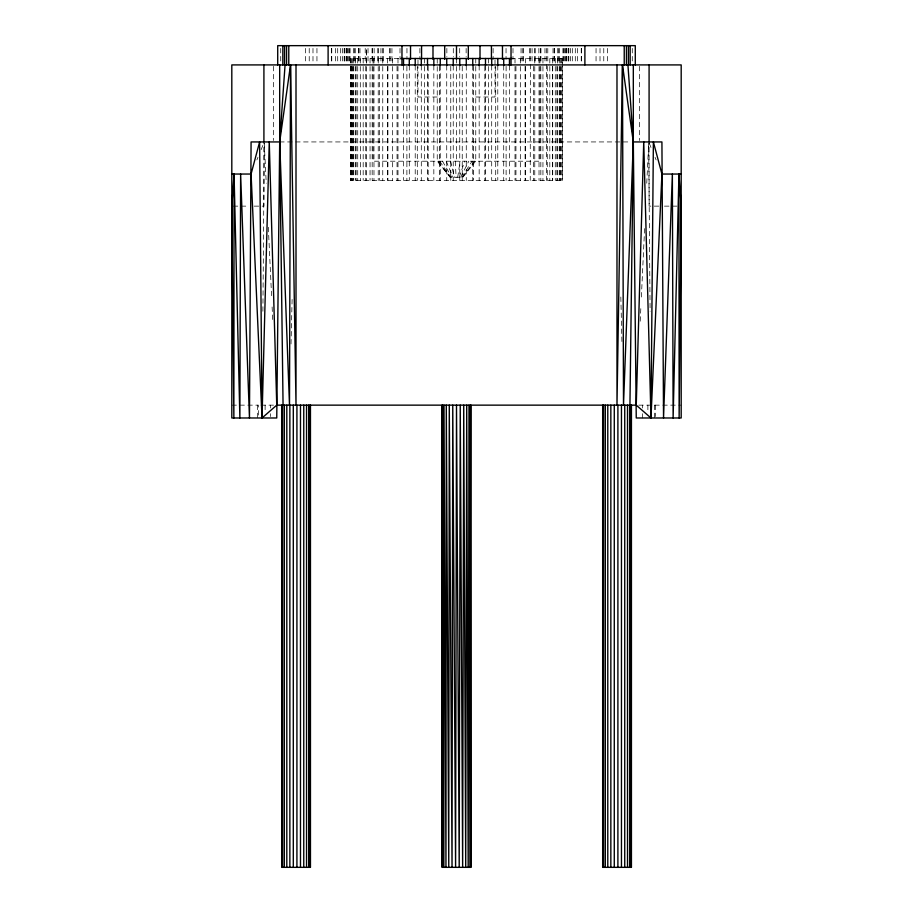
<?xml version="1.0" encoding="UTF-8"?>
<svg xmlns="http://www.w3.org/2000/svg" width="913" height="913" viewBox="0 0 913 913"><rect width="100%" height="100%" fill="white"/><g stroke="black" fill="none" stroke-linecap="round" stroke-linejoin="round"><path stroke-width="0.68" stroke-dasharray="4.57 3.42" d="M262.898 311.265L264.279 143.364L266.242 183.205M291.019 343.973L292.171 297.022M640.218 321.205L640.892 306.973M641.371 297.022L644.669 227.303M646.758 183.205L648.652 143.364L650.102 311.265M457.698 177.248L460.106 161.202M459.239 177.248L464.706 161.202M256.884 159.912L257.945 157.344M261.118 149.641L263.754 143.227M460.597 177.248L468.78 161.202M461.693 177.248L472.078 161.202M462.469 177.248L474.406 161.202M475.605 161.202L462.868 177.248L450.086 177.248L437.236 161.202L437.236 58.489M398.73 58.489L350.581 58.489L350.581 180.454L562.419 180.454L562.419 58.489L512.239 58.489M437.236 97.006L417.983 97.006L417.983 66.74M475.764 97.006L495.017 97.006L495.017 66.74M279.606 141.937L631.077 141.937M233.214 206.133L248.564 206.133M254.145 206.133L263.914 206.133L263.914 143.341M658.855 206.133L649.086 206.133L649.086 143.341M664.436 206.133L679.786 206.133M231.811 405.144L258.379 405.144L258.379 417.983M260.981 405.144L276.753 405.144M638.746 405.144L681.189 405.144M437.852 161.202L450.28 177.248M439.621 161.202L450.874 177.248M442.463 161.202L451.821 177.248M446.183 161.202L453.065 177.248M649.246 143.227L651.882 149.641M655.055 157.344L656.116 159.912M450.554 161.202L454.514 177.248M455.29 161.202L456.101 177.248M268.331 227.303L271.629 297.022M272.108 306.973L272.782 321.205M620.829 297.022L621.981 343.973M655.511 405.144L655.511 416.556M654.621 405.144L654.621 417.983M647.888 405.144L647.888 412.277M642.501 405.144L642.501 407.997M642.501 413.703L642.501 417.983M639.625 66.329L639.625 140.511M632.275 48.4L632.275 62.152M607.373 48.4L607.373 62.152M603.778 48.4L603.778 62.152M600.012 48.4L600.012 62.152M596.052 48.4L596.052 62.152M581.444 48.4L581.444 62.152M581.239 48.4L581.239 62.152M577.575 48.4L577.575 62.152M575.293 48.4L575.293 62.152M572.314 48.4L572.314 62.152M570.363 48.4L570.363 62.152M568.833 48.4L568.833 62.152M568.331 48.4L568.331 62.152M568.091 48.4L568.091 62.152M566.585 48.4L566.585 62.152M566.117 48.4L566.117 62.152M565.74 48.4L565.74 62.152M564.496 48.4L564.496 62.152M563.618 48.4L563.618 62.152M562.922 48.4L562.922 62.152M562.225 58.489L562.225 180.454M561.621 58.489L561.803 180.454M560.616 58.489L560.616 180.454M559.943 66.329L559.943 180.454M559.464 48.4L559.464 62.152M559.224 58.489L559.224 180.454M558.539 48.4L558.539 62.152M557.74 48.4L557.74 62.152M557.432 58.489L557.432 180.454M556.873 66.329L556.873 180.454M555.275 58.489L555.275 180.454M554.419 48.4L554.419 62.152M554.168 48.4L554.168 62.152M553.027 48.4L553.027 62.152M552.73 58.489L552.73 180.454M552.627 66.329L552.627 180.454M549.82 58.489L549.82 180.454M547.789 48.4L547.789 62.152M547.264 66.329L547.264 180.454M546.567 48.4L546.556 180.454M544.981 48.4L544.981 62.152M542.95 58.489L542.95 180.454M540.953 48.4L540.953 62.152M540.827 66.329L540.827 180.454M540.393 48.4L540.393 62.152M539.948 58.489L539.948 161.202L373.052 161.202L373.052 58.489M539.024 58.489L539.024 180.454M538.864 48.4L538.864 62.152M535.235 48.4L535.235 62.152M534.778 58.489L534.778 180.454M534.539 48.4L534.539 62.152M533.397 66.329L533.397 180.454M532.062 48.4L532.062 62.152M530.373 48.4L530.236 180.454M529.403 48.4L529.403 62.152M525.42 58.489L525.42 180.454M525.078 66.329L525.078 180.454M523.206 48.4L523.206 62.152M522.898 48.4L522.898 62.152M521.061 48.4L521.061 62.152M520.33 58.489L520.33 180.454M515.948 66.329L515.948 180.454M515.012 58.489L515.012 180.454M512.992 48.4L512.992 59.402M509.465 65.576L509.465 180.454M506.11 66.329L506.11 180.454M506.042 48.4L506.042 59.402M503.714 65.576L503.714 180.454M497.79 65.576L497.79 180.454M495.702 66.329L495.702 180.454M495.017 59.87L495.017 65.371M493.111 48.4L493.111 59.402M491.708 65.576L491.708 180.454M488.592 58.489L488.592 161.202M485.488 65.576L485.488 180.454M484.837 66.329L484.837 180.454M479.165 65.576L479.165 180.454M475.764 58.489L475.764 161.202M473.642 66.329L473.642 180.454M472.751 65.576L472.751 180.454M466.269 65.576L466.269 180.454M466.132 48.4L466.132 56.652M462.229 66.329L462.229 180.454M459.707 48.4L459.707 56.652M459.764 65.576L459.764 180.454M456.5 58.489L456.5 161.202M453.293 48.4L453.293 56.652M453.236 65.576L453.236 180.454M450.771 66.329L450.771 180.454M446.868 48.4L446.868 56.652M446.731 65.576L446.731 180.454M440.249 65.576L440.249 180.454M439.358 66.329L439.358 180.454M433.835 65.576L433.835 180.454M428.163 66.329L428.163 180.454M427.512 65.576L427.512 180.454M424.408 58.489L424.408 161.202M421.292 65.576L421.292 180.454M419.889 48.4L419.889 59.402M417.983 59.87L417.983 65.371M417.298 66.329L417.298 180.454M415.21 65.576L415.21 180.454M409.286 65.576L409.286 180.454M406.958 48.4L406.958 59.402M406.89 66.329L406.89 180.454M403.535 65.576L403.535 180.454M400.008 48.4L400.008 59.402M397.988 58.489L397.988 180.454M397.052 66.329L397.052 180.454M392.67 58.489L392.67 180.454M391.939 48.4L391.939 62.152M390.102 48.4L390.102 62.152M389.794 48.4L389.794 62.152M387.922 66.329L387.922 180.454M387.58 58.489L387.58 180.454M383.597 48.4L383.597 62.152M382.764 58.489L382.764 180.454M382.627 48.4L382.627 62.152M380.938 48.4L380.938 62.152M379.603 66.329L379.603 180.454M378.461 48.4L378.461 62.152M378.222 58.489L378.222 180.454M377.765 48.4L377.765 62.152M374.136 48.4L374.136 62.152M373.976 58.489L373.976 180.454M372.607 48.4L372.607 62.152M372.173 66.329L372.173 180.454M372.048 48.4L372.048 62.152M370.05 58.489L370.05 180.454M368.019 48.4L368.019 62.152M366.558 62.152L366.558 48.4L366.444 180.454M365.736 66.329L365.736 180.454M365.211 48.4L365.211 62.152M363.18 58.489L363.18 180.454M360.27 58.489L360.373 180.454M359.973 48.4L359.973 62.152M358.832 48.4L358.832 62.152M358.581 48.4L358.581 62.152M357.725 58.489L357.725 180.454M356.127 66.329L356.127 180.454M355.568 58.489L355.568 180.454M355.26 48.4L355.26 62.152M354.461 48.4L354.461 62.152M353.776 58.489L353.776 180.454M353.536 48.4L353.536 62.152M353.057 66.329L353.057 180.454M352.384 58.489L352.384 180.454M351.379 58.489L351.379 180.454M351.197 66.329L351.197 180.454M350.775 58.489L350.775 180.454M350.078 48.4L350.078 62.152M349.382 48.4L349.382 62.152M348.504 48.4L348.504 62.152M347.26 48.4L347.26 62.152M346.883 48.4L346.883 62.152M346.415 48.4L346.415 62.152M344.909 48.4L344.909 62.152M344.669 48.4L344.669 62.152M344.167 48.4L344.167 62.152M342.637 48.4L342.637 62.152M340.686 48.4L340.686 62.152M337.707 48.4L337.707 62.152M335.425 48.4L335.425 62.152M331.761 48.4L331.761 62.152M331.556 48.4L331.556 62.152M316.948 48.4L316.948 62.152M312.988 48.4L312.988 62.152M309.222 48.4L309.222 62.152M305.627 48.4L305.627 62.152M280.725 48.4L280.725 62.152M273.375 66.329L273.375 140.511M270.499 405.144L270.499 407.997M270.499 413.703L270.499 416.556M265.112 405.144L265.112 412.277M257.489 405.144L257.489 417.983"/><path stroke-width="1.37" d="M234.059 174.041L233.865 417.983L231.811 206.133L234.059 174.041L239.879 417.983L240.633 174.041L249.466 417.983L251.075 141.937L279.686 141.937L290.517 64.914L296.006 405.144L296.006 64.914M470.834 867.35L470.446 405.144L469.933 867.35L469.008 405.144L468.186 867.35L466.714 405.144L465.71 867.35L463.724 405.144L462.651 867.35L460.243 405.144L459.205 867.35L456.5 405.144L455.598 867.35L452.757 405.144L452.038 867.35L449.276 405.144L448.762 867.35L446.286 405.144L445.966 867.35L443.992 405.144L443.844 867.35L442.554 405.144L442.508 867.35L442.052 405.144L442.052 867.35L470.834 867.35L470.948 405.144M290.517 64.914L289.501 405.144L279.686 141.937L279.686 64.914M633.314 64.914L633.314 141.937L636.247 417.983L681.189 417.983L681.189 64.914L231.811 64.914L231.811 417.983L276.753 417.983L279.686 141.937L285.061 64.914M629.936 405.144L633.314 141.937L627.939 64.914M622.483 64.914L623.499 405.144L633.314 141.937L622.483 64.914L616.983 405.144L616.983 64.914M678.941 174.041L679.135 417.983L681.189 206.133L678.941 174.041L673.121 417.983L672.367 174.041L663.534 417.983L661.925 141.937L633.314 141.937M636.247 405.144L643.745 141.937L650.969 417.983L636.247 405.144L276.753 405.144L262.031 417.983L251.075 174.041L259.623 141.937L262.031 417.983L269.255 141.937L276.753 405.144M661.925 174.041L650.969 417.983L653.377 141.937L661.925 174.041L681.189 174.041M400.761 58.489L512.239 58.489M231.811 174.041L251.075 174.041M279.686 141.937L283.064 405.144M649.086 64.914L649.086 141.937M635.288 64.914L635.288 45.65L277.712 45.65L277.712 64.914M631.431 405.144L631.431 867.35L602.66 867.35L602.66 405.144M630.974 405.144L630.974 867.35M630.175 45.65L630.175 64.914M629.65 405.144L629.65 867.35M628.418 45.65L628.418 64.914M627.516 405.144L627.516 867.35M626.432 45.65L626.432 64.914M624.732 405.144L624.732 867.35M624.23 45.65L624.23 64.914M621.456 405.144L621.456 867.35M617.896 405.144L617.896 867.35M614.278 405.144L614.278 867.35M610.843 405.144L610.843 867.35M607.784 405.144L607.784 867.35M605.308 405.144L605.308 867.35M603.561 405.144L603.561 867.35M584.891 45.65L584.891 64.914M511.029 45.65L511.029 64.914M509.465 58.489L509.465 65.576M503.714 58.489L503.714 65.576M502.47 45.65L502.47 59.402M497.79 58.489L497.79 65.576M491.708 58.489L491.708 65.576M491.434 45.65L491.434 59.402M485.488 58.489L485.488 65.576M480.01 45.65L480.01 59.402M479.165 58.489L479.165 65.576M472.751 58.489L472.751 65.576M468.323 45.65L468.323 59.402M466.269 58.489L466.269 65.576M459.764 58.489L459.764 65.576M456.5 45.65L456.5 59.402M453.236 58.489L453.236 65.576M446.731 58.489L446.731 65.576M444.677 45.65L444.677 59.402M440.249 58.489L440.249 65.576M433.835 58.489L433.835 65.576M432.99 45.65L432.99 59.402M427.512 58.489L427.512 65.576M421.566 45.65L421.566 59.402M421.292 58.489L421.292 65.576M415.21 58.489L415.21 65.576M410.53 45.65L410.53 59.402M409.286 58.489L409.286 65.576M403.535 58.489L403.535 65.576M401.971 45.65L401.971 64.914M328.109 45.65L328.109 64.914M310.454 405.144L310.454 867.35L281.683 867.35L281.683 405.144M309.998 405.144L309.998 867.35M308.674 405.144L308.674 867.35M306.54 405.144L306.54 867.35M303.755 405.144L303.755 867.35M300.48 405.144L300.48 867.35M296.919 405.144L296.919 867.35M293.301 405.144L293.301 867.35M289.866 405.144L289.866 867.35M288.77 45.65L288.77 64.914M286.808 405.144L286.808 867.35M286.568 45.65L286.568 64.914M284.582 45.65L284.582 64.914M284.331 405.144L284.331 867.35M282.825 45.65L282.825 64.914M282.585 405.144L282.585 867.35M263.914 64.914L263.914 141.937"/></g></svg>
